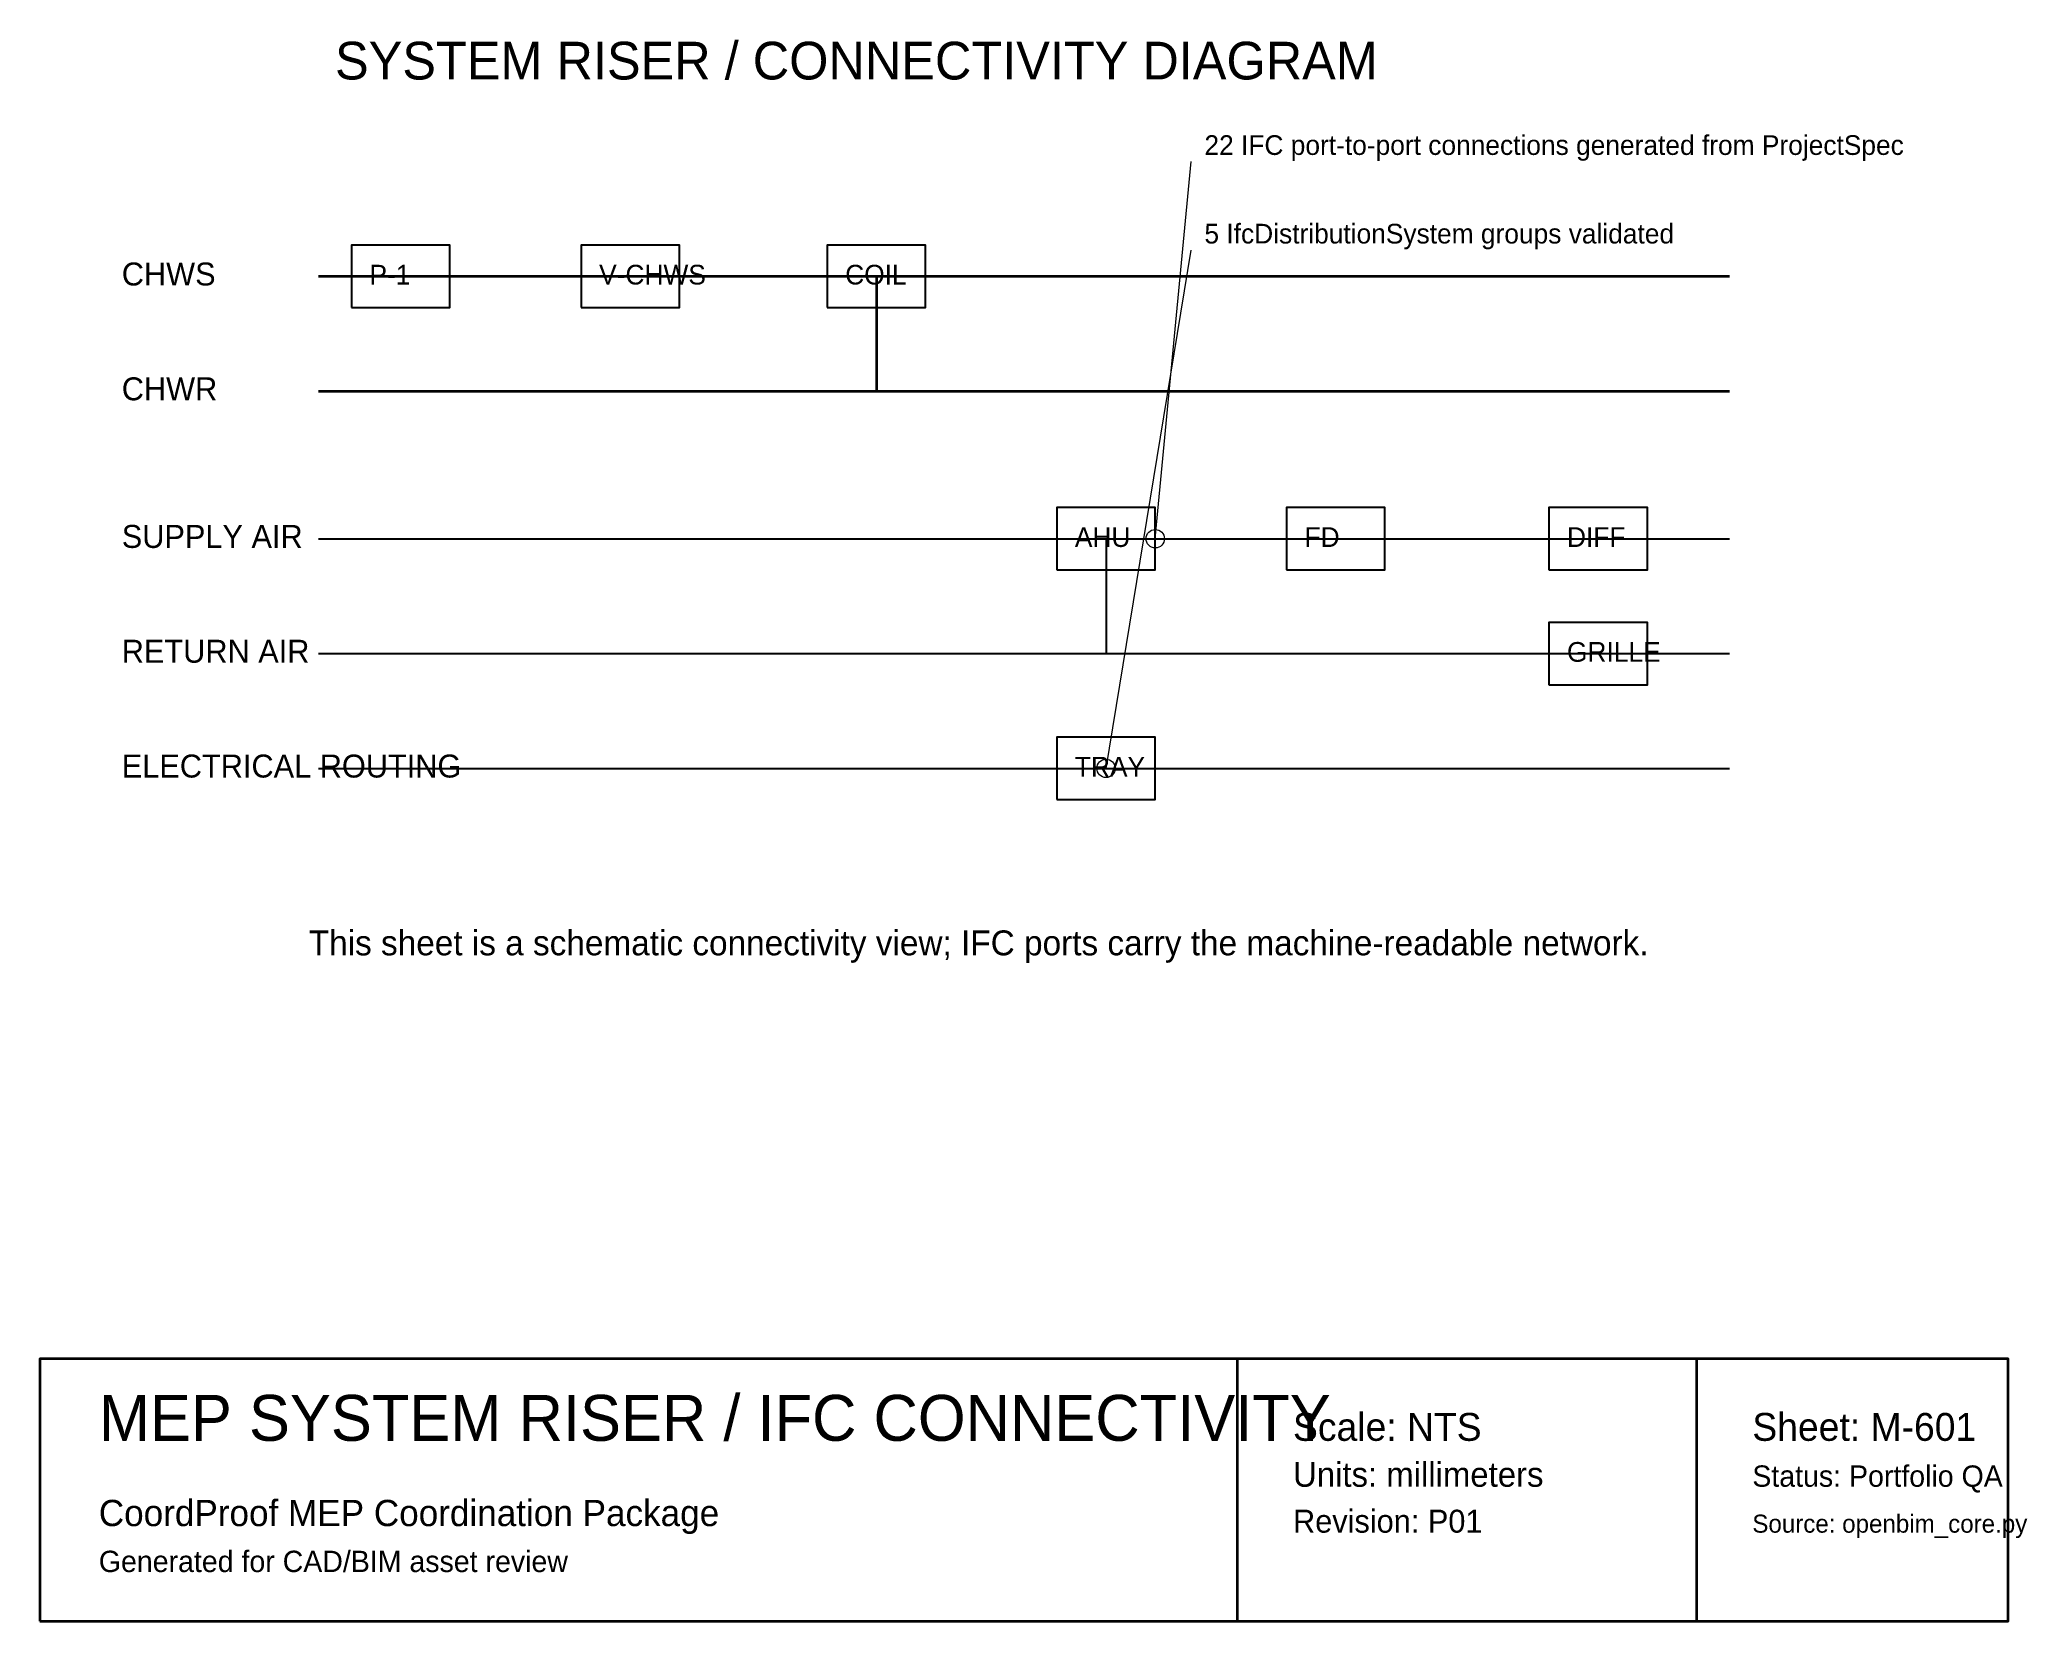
# Model space of a CAD drawing. Header units: millimetres. Extents: x 0 to 6058, y -1050 to 3771.
import ezdxf

# ---------------------------------------------------------------- set-up
doc = ezdxf.new("R2010")
doc.units = ezdxf.units.MM
for name, color, linetype, lineweight in [('ANNOTATIONS', 7, 'Continuous', 18), ('E-CABLETRAY', 30, 'Continuous', 25), ('M-DUCT', 9, 'Continuous', 25), ('M-EQUIP', 5, 'Continuous', 25), ('M-PIPE-FITTING', 30, 'Continuous', 25), ('M-PIPE-RETURN', 1, 'Continuous', 35), ('M-PIPE-SUPPLY', 4, 'Continuous', 35), ('TITLEBLOCK', 7, 'Continuous', 35)]:
    doc.layers.add(name, color=color, linetype=linetype, lineweight=lineweight)

msp = doc.modelspace()

# ---------------------------------------------------------------- linework, layer by layer
at = {"layer": 'ANNOTATIONS'}
for p, q in [((3400, 2250), (3510, 3400)), ((3250, 1550), (3510, 3130))]:
    msp.add_line(p, q, dxfattribs=at)
for centre in [(3400, 2250), (3250, 1550)]:
    msp.add_circle(centre, 28, dxfattribs=at)
at = {"layer": 'E-CABLETRAY'}
msp.add_line((850, 1550), (5150, 1550), dxfattribs=at)
msp.add_lwpolyline([(3100, 1455), (3400, 1455), (3400, 1645), (3100, 1645)], close=True, dxfattribs=at)
at = {"layer": 'M-DUCT'}
for p, q in [((850, 2250), (5150, 2250)), ((3250, 2250), (3250, 1900)), ((850, 1900), (5150, 1900))]:
    msp.add_line(p, q, dxfattribs=at)
for points in [[(3800, 2155), (4100, 2155), (4100, 2345), (3800, 2345)], [(4600, 2155), (4900, 2155), (4900, 2345), (4600, 2345)], [(4600, 1805), (4900, 1805), (4900, 1995), (4600, 1995)]]:
    msp.add_lwpolyline(points, close=True, dxfattribs=at)
at = {"layer": 'M-EQUIP'}
for points in [[(950, 2955), (1250, 2955), (1250, 3145), (950, 3145)], [(2400, 2955), (2700, 2955), (2700, 3145), (2400, 3145)], [(3100, 2155), (3400, 2155), (3400, 2345), (3100, 2345)]]:
    msp.add_lwpolyline(points, close=True, dxfattribs=at)
at = {"layer": 'M-PIPE-FITTING'}
msp.add_lwpolyline([(1650, 2955), (1950, 2955), (1950, 3145), (1650, 3145)], close=True, dxfattribs=at)
at = {"layer": 'M-PIPE-RETURN'}
for p, q in [((2550, 3050), (2550, 2700)), ((850, 2700), (5150, 2700))]:
    msp.add_line(p, q, dxfattribs=at)
at = {"layer": 'M-PIPE-SUPPLY'}
msp.add_line((850, 3050), (5150, 3050), dxfattribs=at)
at = {"layer": 'TITLEBLOCK'}
for points in [[(0, -1050), (6000, -1050), (6000, -250), (0, -250)], [(3650, -1050), (6000, -1050), (6000, -250), (3650, -250)], [(5050, -1050), (6000, -1050), (6000, -250), (5050, -250)]]:
    msp.add_lwpolyline(points, close=True, dxfattribs=at)

# ---------------------------------------------------------------- texts
at = {"layer": 'ANNOTATIONS'}
for s, height, p in [('SYSTEM RISER / CONNECTIVITY DIAGRAM', 115, (900, 3650)), ('22 IFC port-to-port connections generated from ProjectSpec', 60, (3550, 3420)), ('5 IfcDistributionSystem groups validated', 60, (3550, 3150)), ('CHWS', 70, (250, 3022)), ('P-1', 60, (1005, 3025)), ('V-CHWS', 60, (1705, 3025)), ('COIL', 60, (2455, 3025)), ('CHWR', 70, (250, 2672)), ('SUPPLY AIR', 70, (250, 2222)), ('AHU', 60, (3155, 2225)), ('FD', 60, (3855, 2225)), ('DIFF', 60, (4655, 2225)), ('RETURN AIR', 70, (250, 1872)), ('GRILLE', 60, (4655, 1875)), ('ELECTRICAL ROUTING', 70, (250, 1522)), ('TRAY', 60, (3155, 1525)), ('This sheet is a schematic connectivity view; IFC ports carry the machine-readable network.', 76, (820, 980))]:
    msp.add_text(s, height=height, dxfattribs=at).set_placement(p)
at = {"layer": 'TITLEBLOCK'}
for s, height, p in [('MEP SYSTEM RISER / IFC CONNECTIVITY', 140, (180, -500)), ('Scale: NTS', 85, (3820, -500)), ('Sheet: M-601', 85, (5220, -500)), ('Units: millimeters', 75, (3820, -640)), ('Status: Portfolio QA', 65, (5220, -640)), ('CoordProof MEP Coordination Package', 80, (180, -760)), ('Revision: P01', 70, (3820, -780)), ('Source: openbim_core.py', 55, (5220, -780)), ('Generated for CAD/BIM asset review', 65, (180, -900))]:
    msp.add_text(s, height=height, dxfattribs=at).set_placement(p)

doc.saveas('drawing.dxf')
